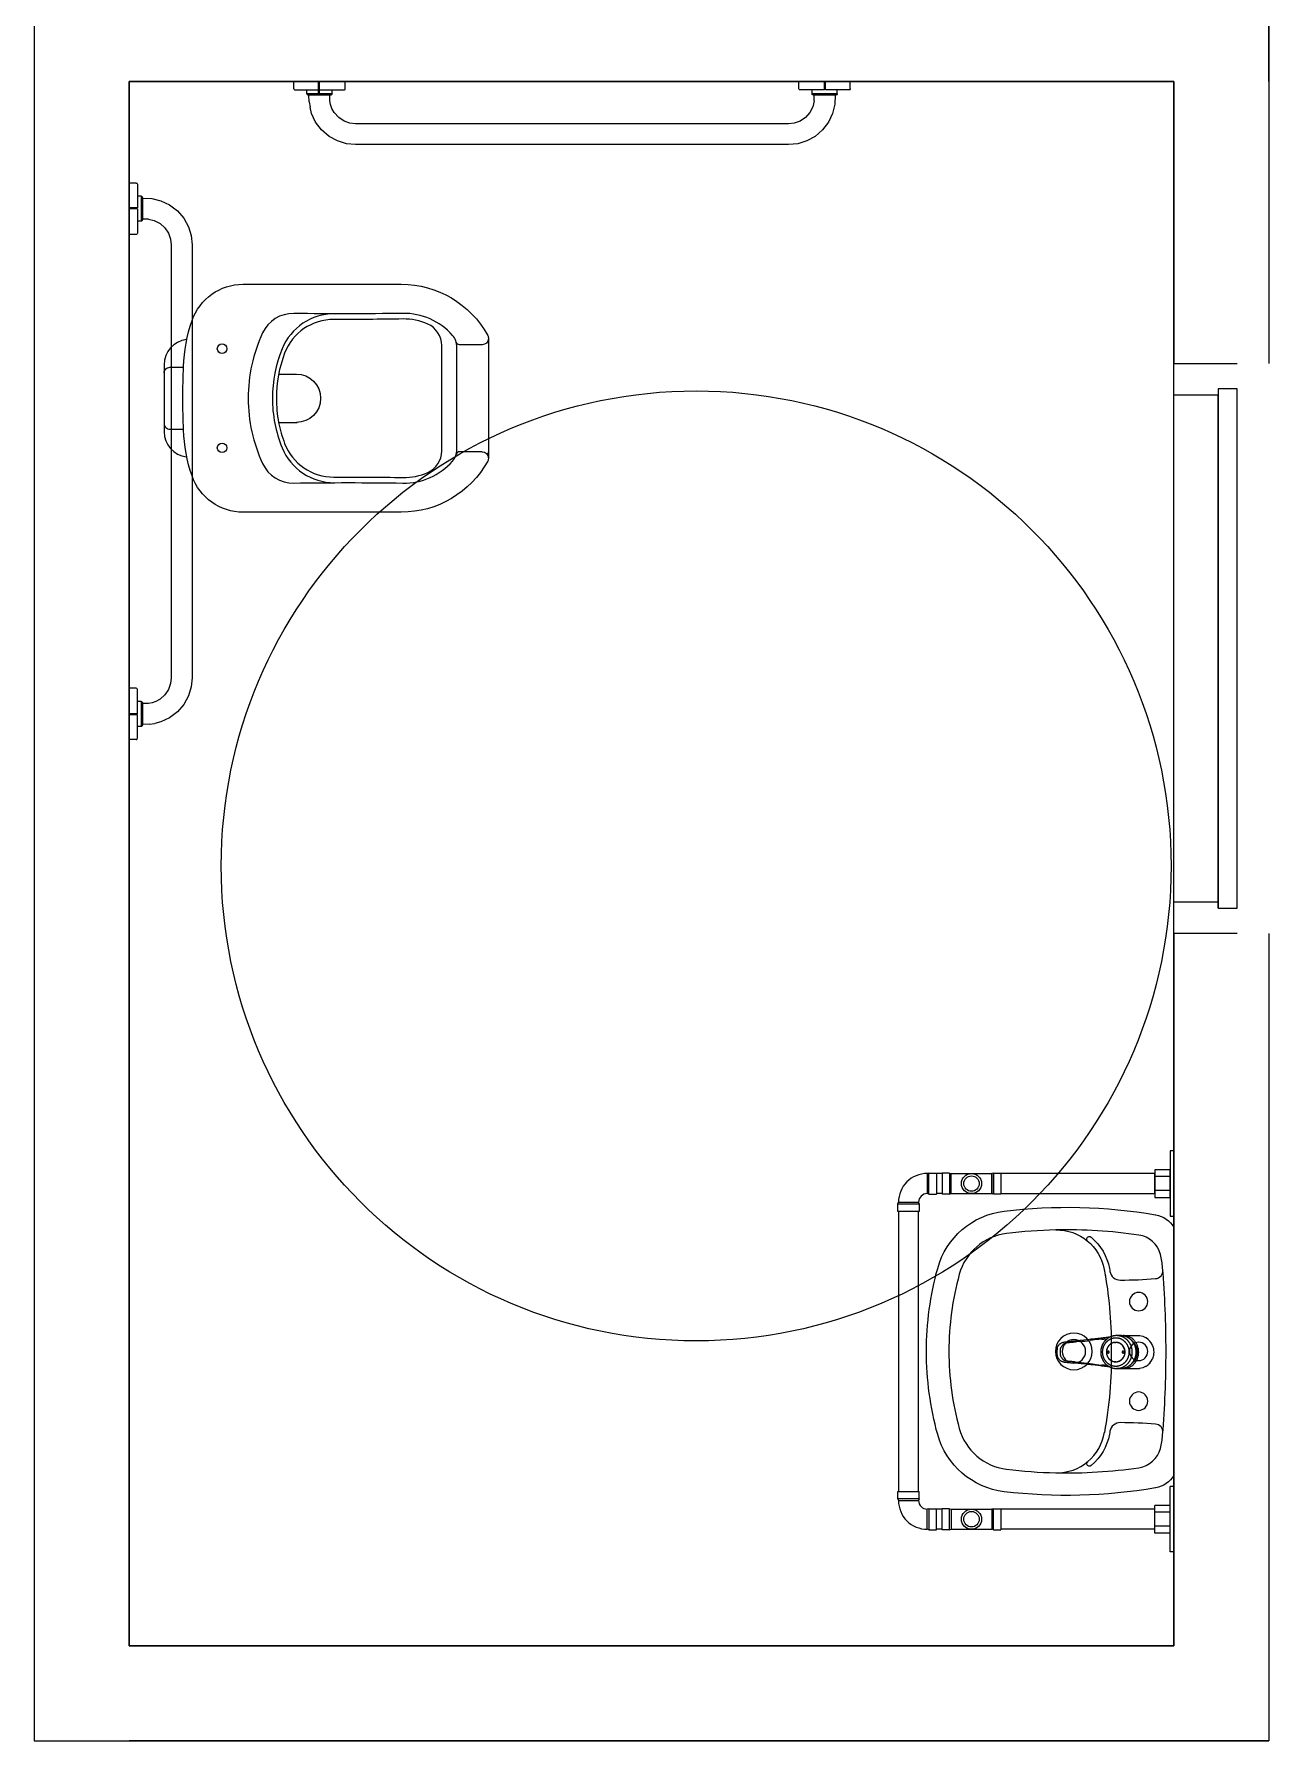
# Model space of a CAD drawing. Header units: inches. Extents: x -55 to 600, y -103 to 167.
# Drawn here: x 403.708 to 405.658, y 57.661 to 60.356 of the extents above; entities that cross this region are included whole.
import ezdxf

# ---------------------------------------------------------------- set-up
doc = ezdxf.new("R2010")
doc.units = ezdxf.units.IN
doc.header["$MEASUREMENT"] = 0
doc.linetypes.add('CONTINU', pattern=[0])
doc.layers.add('01', color=7, linetype='Continuous')

msp = doc.modelspace()

# ---------------------------------------------------------------- linework, layer by layer
for p, q in [((403.7082, 62.9009), (403.7082, 57.6609)), ((403.8582, 60.2809), (403.8582, 57.8109)), ((403.8582, 60.2809), (403.8582, 60.0309)), ((403.7082, 57.6609), (405.6582, 57.6609))]:
    msp.add_line(p, q)
at = {"color": 0}
for p, q in [((405.1211, 58.5575), (405.1186, 58.5568)), ((405.1186, 58.5568), (405.1186, 58.5251)), ((405.1211, 58.5244), (405.1211, 58.5575)), ((405.1211, 58.5575), (405.1331, 58.5575)), ((405.1331, 58.5575), (405.1331, 58.5244)), ((405.1421, 58.5568), (405.1331, 58.5568)), ((405.1421, 58.5575), (405.1421, 58.5244)), ((405.1541, 58.5575), (405.1421, 58.5575)), ((405.1541, 58.5575), (405.1566, 58.5568)), ((405.1541, 58.5575), (405.1541, 58.5244)), ((405.1566, 58.5568), (405.2206, 58.5568)), ((405.1566, 58.525), (405.1566, 58.5568)), ((405.2231, 58.5575), (405.2206, 58.5568)), ((405.2206, 58.525), (405.2206, 58.5568)), ((405.2231, 58.5575), (405.2231, 58.5244)), ((405.5022, 58.5519), (405.4782, 58.5519)), ((405.0725, 58.5089), (405.0732, 58.5115)), ((405.0732, 58.5115), (405.105, 58.5115)), ((405.1057, 58.5089), (405.105, 58.5115)), ((405.1211, 58.5244), (405.1186, 58.5251)), ((405.1211, 58.5244), (405.1331, 58.5244)), ((405.1421, 58.5251), (405.1331, 58.5251)), ((405.1541, 58.5244), (405.1421, 58.5244)), ((405.1541, 58.5244), (405.1566, 58.525)), ((405.1566, 58.525), (405.2206, 58.525)), ((405.223, 58.5244), (405.2206, 58.525)), ((405.5022, 58.53), (405.4782, 58.53)), ((405.0725, 58.0549), (405.1057, 58.0549)), ((405.0725, 58.0429), (405.0725, 58.0549)), ((405.1057, 58.0429), (405.1057, 58.0549)), ((405.5082, 58.0624), (405.5022, 58.0624)), ((405.5022, 57.9594), (405.5022, 58.0624)), ((405.1057, 58.0429), (405.0725, 58.0429)), ((405.0725, 58.0429), (405.0732, 58.0404)), ((405.0732, 58.0404), (405.105, 58.0404)), ((405.1057, 58.0429), (405.105, 58.0404)), ((405.1211, 58.0275), (405.1186, 58.0268)), ((405.1186, 57.995), (405.1186, 58.0268)), ((405.1211, 58.0275), (405.1211, 57.9943)), ((405.1211, 58.0275), (405.1331, 58.0275)), ((405.1331, 57.9943), (405.1331, 58.0275)), ((405.1421, 58.0268), (405.1331, 58.0268)), ((405.1541, 58.0275), (405.1421, 58.0275)), ((405.1421, 57.9944), (405.1421, 58.0275)), ((405.1541, 57.9944), (405.1541, 58.0275)), ((405.1541, 58.0275), (405.1566, 58.0268)), ((405.1566, 58.0268), (405.1566, 57.995)), ((405.1566, 58.0268), (405.2206, 58.0268)), ((405.223, 58.0274), (405.2206, 58.0268)), ((405.2206, 58.0268), (405.2206, 57.995)), ((405.2231, 58.0275), (405.2351, 58.0275)), ((405.2231, 57.9944), (405.2231, 58.0275)), ((405.2351, 58.0275), (405.2351, 57.9944)), ((405.4782, 58.0268), (405.2351, 58.0268)), ((405.5022, 58.0328), (405.4782, 58.0328)), ((405.4782, 57.989), (405.4782, 58.0328)), ((405.5022, 58.0219), (405.4782, 58.0219)), ((405.5022, 58), (405.4782, 58)), ((405.1211, 57.9943), (405.1186, 57.995)), ((405.1211, 57.9943), (405.1331, 57.9943)), ((405.1421, 57.995), (405.1331, 57.995)), ((405.1541, 57.9944), (405.1421, 57.9944)), ((405.1541, 57.9944), (405.1566, 57.995)), ((405.1566, 57.995), (405.2206, 57.995)), ((405.2231, 57.9944), (405.2206, 57.995)), ((405.2231, 57.9944), (405.2351, 57.9944)), ((405.4782, 57.995), (405.2351, 57.995)), ((405.5022, 57.989), (405.4782, 57.989)), ((405.5082, 57.9594), (405.5022, 57.9594))]:
    msp.add_line(p, q, dxfattribs=at)
at = {"ltscale": 3}
msp.add_line((405.5082, 58.0624), (405.5082, 57.9594), dxfattribs=at)
at = {"linetype": 'CONTINU'}
for points in [[(403.8582, 60.2809), (404.916, 60.2809)], [(404.1184, 60.2697), (404.1184, 60.2809)], [(404.1184, 60.2697), (404.1187, 60.2687)], [(404.1187, 60.2687), (404.1194, 60.268)], [(404.1194, 60.268), (404.1204, 60.2677)], [(404.1204, 60.2677), (404.1575, 60.2677)], [(404.139, 60.2618), (404.139, 60.2677)], [(404.1788, 60.2618), (404.139, 60.2618)], [(404.1392, 60.2608), (404.139, 60.2618)], [(404.14, 60.2601), (404.1392, 60.2608)], [(404.1575, 60.2618), (404.1575, 60.2809)], [(404.1575, 60.2779), (404.159, 60.2779)], [(404.159, 60.2618), (404.159, 60.2809)], [(404.159, 60.2677), (404.1976, 60.2677)], [(404.1785, 60.2608), (404.1778, 60.2601)], [(404.1788, 60.2618), (404.1785, 60.2608)], [(404.1788, 60.2618), (404.1788, 60.2677)], [(404.1976, 60.2677), (404.1986, 60.268)], [(404.1986, 60.268), (404.1993, 60.2687)], [(404.1993, 60.2687), (404.1996, 60.2697)], [(404.1996, 60.2697), (404.1996, 60.2809)], [(404.9972, 60.2809), (404.916, 60.2809)], [(404.916, 60.2697), (404.916, 60.2809)], [(404.9163, 60.2687), (404.916, 60.2697)], [(404.917, 60.268), (404.9163, 60.2687)], [(404.918, 60.2677), (404.917, 60.268)], [(404.9566, 60.2677), (404.918, 60.2677)], [(404.9369, 60.2618), (404.9369, 60.2677)], [(404.9767, 60.2618), (404.9369, 60.2618)], [(404.9371, 60.2608), (404.9369, 60.2618)], [(404.9379, 60.2601), (404.9371, 60.2608)], [(404.9566, 60.2677), (404.9566, 60.2809)], [(404.9581, 60.2779), (404.9566, 60.2779)], [(404.9581, 60.2677), (404.9581, 60.2809)], [(404.9952, 60.2677), (404.9581, 60.2677)], [(404.9764, 60.2608), (404.9757, 60.2601)], [(404.9767, 60.2618), (404.9764, 60.2608)], [(404.9767, 60.2618), (404.9767, 60.2677)], [(404.9962, 60.268), (404.9952, 60.2677)], [(404.997, 60.2687), (404.9962, 60.268)], [(404.9972, 60.2697), (404.997, 60.2687)], [(404.9972, 60.2697), (404.9972, 60.2809)], [(404.141, 60.2598), (404.14, 60.2601)], [(404.1767, 60.2598), (404.141, 60.2598)], [(404.1427, 60.249), (404.1423, 60.2598)], [(404.1463, 60.2308), (404.144, 60.2405)], [(404.1753, 60.2506), (404.1753, 60.2598)], [(404.1778, 60.2601), (404.1767, 60.2598)], [(404.9381, 60.2411), (404.9333, 60.2321)], [(404.9389, 60.2598), (404.9379, 60.2601)], [(404.9403, 60.2506), (404.9381, 60.2411)], [(404.9746, 60.2598), (404.9389, 60.2598)], [(404.9403, 60.2506), (404.9403, 60.2598)], [(404.9728, 60.2453), (404.9693, 60.2308)], [(404.9733, 60.2598), (404.9728, 60.2453)], [(404.9757, 60.2601), (404.9746, 60.2598)], [(404.1528, 60.217), (404.1463, 60.2308)], [(404.1622, 60.2046), (404.1528, 60.217)], [(404.1893, 60.2243), (404.1823, 60.2321)], [(404.1977, 60.2187), (404.1893, 60.2243)], [(404.2068, 60.2154), (404.1977, 60.2187)], [(404.216, 60.2144), (404.2068, 60.2154)], [(404.8996, 60.2144), (404.216, 60.2144)], [(404.9088, 60.2154), (404.8996, 60.2144)], [(404.9179, 60.2187), (404.9088, 60.2154)], [(404.9264, 60.2243), (404.9179, 60.2187)], [(404.9333, 60.2321), (404.9264, 60.2243)], [(404.9628, 60.217), (404.9534, 60.2046)], [(404.9693, 60.2308), (404.9628, 60.217)], [(404.174, 60.1945), (404.1622, 60.2046)], [(404.1874, 60.1872), (404.174, 60.1945)], [(404.2015, 60.1828), (404.1874, 60.1872)], [(404.216, 60.1814), (404.2015, 60.1828)], [(404.8996, 60.1814), (404.216, 60.1814)], [(404.9141, 60.1828), (404.8996, 60.1814)], [(404.9283, 60.1872), (404.9141, 60.1828)], [(404.9416, 60.1945), (404.9283, 60.1872)], [(404.9534, 60.2046), (404.9416, 60.1945)], [(403.8582, 60.1208), (403.8582, 60.0396)], [(403.8694, 60.1208), (403.8582, 60.1208)], [(403.8694, 60.1208), (403.8704, 60.1205)], [(403.8704, 60.1205), (403.8712, 60.1198)], [(403.8712, 60.1198), (403.8714, 60.1188)], [(403.8714, 60.1188), (403.8714, 60.0817)], [(403.8773, 60.1002), (403.8714, 60.1002)], [(403.8773, 60.1002), (403.8773, 60.0604)], [(403.8773, 60.1002), (403.8783, 60.1)], [(403.8783, 60.1), (403.8791, 60.0992)], [(403.8791, 60.0992), (403.8793, 60.0982)], [(403.8714, 60.0817), (403.8582, 60.0817)], [(403.8714, 60.0802), (403.8582, 60.0802)], [(403.8613, 60.0817), (403.8613, 60.0802)], [(403.8714, 60.0802), (403.8714, 60.0416)], [(403.8793, 60.0982), (403.8793, 60.0625)], [(403.8793, 60.0969), (403.8939, 60.0964)], [(403.8939, 60.0964), (403.9083, 60.0929)], [(403.9083, 60.0929), (403.9221, 60.0864)], [(403.9221, 60.0864), (403.9345, 60.077)], [(403.9345, 60.077), (403.9447, 60.0652)], [(403.8773, 60.0604), (403.8714, 60.0604)], [(403.8783, 60.0607), (403.8773, 60.0604)], [(403.8791, 60.0614), (403.8783, 60.0607)], [(403.8793, 60.0625), (403.8791, 60.0614)], [(403.8886, 60.0639), (403.8793, 60.0639)], [(403.8886, 60.0639), (403.898, 60.0617)], [(403.898, 60.0617), (403.9071, 60.0569)], [(403.9071, 60.0569), (403.9148, 60.0499)], [(403.9148, 60.0499), (403.9205, 60.0415)], [(403.9447, 60.0652), (403.952, 60.0518)], [(403.952, 60.0518), (403.9563, 60.0377)], [(403.8694, 60.0396), (403.8582, 60.0396)], [(403.8704, 60.0399), (403.8694, 60.0396)], [(403.8712, 60.0406), (403.8704, 60.0399)], [(403.8714, 60.0416), (403.8712, 60.0406)], [(403.9205, 60.0415), (403.9237, 60.0324)], [(403.9237, 60.0324), (403.9248, 60.0232)], [(403.9248, 60.0232), (403.9248, 59.3396)], [(403.9563, 60.0377), (403.9578, 60.0232)], [(403.9578, 60.0232), (403.9578, 59.3396)], [(403.8582, 59.242), (403.8582, 59.3232)], [(403.8694, 59.3232), (403.8582, 59.3232)], [(403.8704, 59.3229), (403.8694, 59.3232)], [(403.8712, 59.3222), (403.8704, 59.3229)], [(403.8714, 59.3212), (403.8712, 59.3222)], [(403.8714, 59.2826), (403.8714, 59.3212)], [(403.9205, 59.3213), (403.9148, 59.3128)], [(403.9237, 59.3304), (403.9205, 59.3213)], [(403.9248, 59.3396), (403.9237, 59.3304)], [(403.9563, 59.3251), (403.952, 59.3109)], [(403.9578, 59.3396), (403.9563, 59.3251)], [(403.8773, 59.3023), (403.8714, 59.3023)], [(403.8773, 59.3023), (403.8773, 59.2625)], [(403.8773, 59.3023), (403.8783, 59.3021)], [(403.8783, 59.3021), (403.8791, 59.3013)], [(403.8791, 59.3013), (403.8793, 59.3003)], [(403.8793, 59.3003), (403.8793, 59.2646)], [(403.8886, 59.2989), (403.8793, 59.2989)], [(403.9148, 59.3128), (403.9071, 59.3059)], [(403.9447, 59.2976), (403.9345, 59.2858)], [(403.952, 59.3109), (403.9447, 59.2976)], [(403.8714, 59.2826), (403.8582, 59.2826)], [(403.8714, 59.2811), (403.8582, 59.2811)], [(403.8613, 59.2811), (403.8613, 59.2826)], [(403.8714, 59.244), (403.8714, 59.2811)], [(403.8791, 59.2635), (403.8783, 59.2628)], [(403.8793, 59.2646), (403.8791, 59.2635)], [(403.8901, 59.2663), (403.8793, 59.2659)], [(403.9083, 59.2699), (403.8987, 59.2676)], [(403.9221, 59.2764), (403.9083, 59.2699)], [(403.9345, 59.2858), (403.9221, 59.2764)], [(403.8694, 59.242), (403.8582, 59.242)], [(403.8694, 59.242), (403.8704, 59.2422)], [(403.8704, 59.2422), (403.8712, 59.243)], [(403.8712, 59.243), (403.8714, 59.244)], [(403.8773, 59.2625), (403.8714, 59.2625)], [(403.8783, 59.2628), (403.8773, 59.2625)], [(405.399, 58.2975), (405.3977, 58.2973), (405.3963, 58.2971), (405.3956, 58.297), (405.3942, 58.2969), (405.3927, 58.2967), (405.3882, 58.2962), (405.3838, 58.2957), (405.3793, 58.2952), (405.377, 58.295), (405.3748, 58.2947), (405.3725, 58.2944), (405.3703, 58.2942), (405.3659, 58.2937), (405.362, 58.2932), (405.3597, 58.293), (405.3573, 58.2928), (405.355, 58.2926), (405.3526, 58.2923)], [(405.3946, 58.2953), (405.394, 58.2953), (405.3933, 58.2953), (405.3898, 58.2949), (405.3864, 58.2945), (405.3799, 58.2938), (405.3761, 58.2933)], [(405.3953, 58.2954), (405.3962, 58.2954), (405.3969, 58.2954), (405.3971, 58.2954), (405.3977, 58.2954), (405.3982, 58.2955), (405.3987, 58.2955), (405.4032, 58.296)], [(405.3998, 58.2931), (405.3998, 58.2932)], [(405.4238, 58.3008), (405.4176, 58.3008)], [(405.4198, 58.249), (405.4486, 58.249), (405.4541, 58.2491), (405.4546, 58.2492), (405.4593, 58.2503), (405.4597, 58.2505), (405.464, 58.2525), (405.4642, 58.2526), (405.4675, 58.2549), (405.4684, 58.2557), (405.4702, 58.2575), (405.472, 58.2597), (405.4724, 58.2603), (405.4741, 58.2631), (405.4746, 58.2643), (405.4753, 58.266), (405.4762, 58.2689), (405.4763, 58.2694), (405.4767, 58.2719), (405.4769, 58.2749), (405.4767, 58.2778), (405.4763, 58.2803), (405.4762, 58.2808), (405.4753, 58.2837), (405.4746, 58.2854), (405.4741, 58.2866), (405.4724, 58.2894), (405.472, 58.29), (405.4702, 58.2922), (405.4684, 58.294), (405.4675, 58.2948), (405.4642, 58.2971), (405.464, 58.2973), (405.4597, 58.2993), (405.4593, 58.2994), (405.4546, 58.3005), (405.4541, 58.3006), (405.4486, 58.3007), (405.4198, 58.3007)], [(405.4263, 58.2491), (405.4261, 58.2491), (405.4266, 58.249), (405.4281, 58.2489), (405.4297, 58.2489), (405.4311, 58.2491), (405.4316, 58.2491), (405.4328, 58.2493), (405.4343, 58.2496), (405.4354, 58.25), (405.4357, 58.2501), (405.4365, 58.2503), (405.4371, 58.2506), (405.4384, 58.2512), (405.4395, 58.2517), (405.4396, 58.2518), (405.4408, 58.2525), (405.4409, 58.2526), (405.4418, 58.2531), (405.4432, 58.2542), (405.4439, 58.2548), (405.4449, 58.2557), (405.4457, 58.2566), (405.4464, 58.2574), (405.4473, 58.2585), (405.4481, 58.2597), (405.4486, 58.2604), (405.449, 58.2611), (405.4497, 58.2624), (405.4506, 58.2643), (405.4506, 58.2644), (405.451, 58.2654), (405.4514, 58.2665), (405.4519, 58.2686), (405.4521, 58.2694), (405.4522, 58.27), (405.4523, 58.2706), (405.4526, 58.2727), (405.4527, 58.2749), (405.4526, 58.277), (405.4523, 58.2791), (405.4522, 58.2797), (405.4521, 58.2803), (405.4519, 58.2811), (405.4514, 58.2832), (405.451, 58.2843), (405.4506, 58.2853), (405.4506, 58.2854), (405.4497, 58.2873), (405.449, 58.2886), (405.4486, 58.2893), (405.4481, 58.29), (405.4473, 58.2912), (405.4464, 58.2923), (405.4457, 58.2931), (405.4449, 58.294), (405.4439, 58.2949), (405.4432, 58.2955), (405.4418, 58.2966), (405.4409, 58.2971), (405.4408, 58.2973), (405.4396, 58.2979), (405.4395, 58.298), (405.4384, 58.2986), (405.4371, 58.2991), (405.4365, 58.2994), (405.4357, 58.2997), (405.4354, 58.2997), (405.4343, 58.3001), (405.4328, 58.3004), (405.4316, 58.3006), (405.4311, 58.3007), (405.4297, 58.3008), (405.4281, 58.3008), (405.4266, 58.3007), (405.4262, 58.3007), (405.4263, 58.3007)], [(405.4408, 58.2938), (405.4409, 58.2937), (405.4412, 58.2935), (405.4435, 58.2914), (405.4436, 58.2914), (405.4454, 58.2892), (405.4459, 58.2886), (405.4464, 58.2878), (405.4469, 58.2869), (405.4477, 58.2855), (405.4481, 58.2846), (405.4485, 58.2838), (405.449, 58.2822), (405.4491, 58.2821), (405.4497, 58.2798), (405.4497, 58.2794), (405.4499, 58.2785), (405.45, 58.2774), (405.4502, 58.2749), (405.45, 58.2723), (405.4499, 58.2712), (405.4497, 58.2703), (405.4497, 58.2699), (405.4491, 58.2676), (405.449, 58.2675), (405.4485, 58.2659), (405.4481, 58.2651), (405.4477, 58.2643), (405.4469, 58.2628), (405.4464, 58.2619), (405.4459, 58.2611), (405.4454, 58.2605), (405.4436, 58.2584), (405.4435, 58.2583), (405.4412, 58.2562), (405.4409, 58.256), (405.4408, 58.2559)], [(405.324, 58.2811), (405.3238, 58.2802), (405.3237, 58.2794), (405.3236, 58.2785), (405.3236, 58.2777), (405.3236, 58.2767), (405.3236, 58.2758), (405.3236, 58.2749), (405.3236, 58.2739), (405.3236, 58.273), (405.3236, 58.272), (405.3236, 58.2712), (405.3237, 58.2703), (405.3238, 58.2695), (405.324, 58.2686), (405.3243, 58.2677), (405.3245, 58.2671), (405.3246, 58.2668), (405.3249, 58.2662), (405.325, 58.266), (405.3254, 58.2653), (405.3259, 58.2645), (405.3262, 58.2641), (405.3264, 58.2639), (405.3267, 58.2635), (405.327, 58.2632), (405.3276, 58.2626), (405.3283, 58.262), (405.3287, 58.2617), (405.3289, 58.2616), (405.3291, 58.2614), (405.3296, 58.2611), (405.3302, 58.2607), (405.331, 58.2603), (405.3317, 58.26)], [(405.3237, 58.2786), (405.3236, 58.2783), (405.3236, 58.2777), (405.3236, 58.2771), (405.3236, 58.2764), (405.3236, 58.2757), (405.3236, 58.2749), (405.3236, 58.2734), (405.3236, 58.2726), (405.3236, 58.272), (405.3236, 58.2715), (405.3237, 58.2711)], [(405.3237, 58.2794), (405.3238, 58.2797), (405.3238, 58.28), (405.3239, 58.2802), (405.324, 58.2811), (405.3243, 58.282), (405.3245, 58.2826), (405.3246, 58.2829), (405.3249, 58.2835), (405.325, 58.2837), (405.3254, 58.2844), (405.3259, 58.2852), (405.3262, 58.2856), (405.3264, 58.2859), (405.3267, 58.2862), (405.327, 58.2865), (405.3276, 58.2871), (405.3283, 58.2877), (405.3287, 58.288), (405.3289, 58.2882), (405.3291, 58.2883), (405.3296, 58.2886), (405.3302, 58.289), (405.331, 58.2894), (405.3317, 58.2897)], [(405.3237, 58.2703), (405.3238, 58.27), (405.3238, 58.2698), (405.3239, 58.2695), (405.324, 58.2686)], [(405.3297, 58.2685), (405.3295, 58.269), (405.3294, 58.2693), (405.3294, 58.2695), (405.3293, 58.2701), (405.3292, 58.2706), (405.3291, 58.2711), (405.3291, 58.2714), (405.3291, 58.2718), (405.3291, 58.2723), (405.3291, 58.2726), (405.3291, 58.273), (405.3291, 58.2741), (405.3291, 58.2749), (405.3291, 58.2752), (405.3291, 58.2762), (405.3291, 58.2767), (405.3291, 58.2771), (405.3291, 58.2774), (405.3291, 58.2779), (405.3291, 58.2783), (405.3291, 58.2786), (405.3292, 58.2791), (405.3293, 58.2797), (405.3294, 58.2802), (405.3294, 58.2804), (405.3295, 58.2807), (405.3297, 58.2812)], [(405.3362, 58.2884), (405.3358, 58.2882), (405.3354, 58.288), (405.335, 58.2878), (405.3346, 58.2876), (405.3345, 58.2875), (405.3341, 58.2872), (405.3336, 58.2869), (405.3331, 58.2865), (405.3327, 58.2861), (405.3324, 58.2858), (405.3323, 58.2857), (405.332, 58.2853), (405.3318, 58.2852), (405.3316, 58.2849), (405.3313, 58.2845), (405.3311, 58.2841), (405.3308, 58.2837), (405.3305, 58.2832), (405.3303, 58.2827)], [(405.3303, 58.267), (405.3305, 58.2665), (405.3308, 58.266), (405.3311, 58.2656), (405.3313, 58.2652), (405.3316, 58.2648), (405.3318, 58.2645), (405.332, 58.2644), (405.3323, 58.264), (405.3324, 58.2639), (405.3327, 58.2636), (405.3331, 58.2632), (405.3336, 58.2629), (405.3341, 58.2625), (405.3345, 58.2622), (405.3346, 58.2621), (405.335, 58.2619), (405.3354, 58.2617), (405.3358, 58.2615), (405.3362, 58.2613)], [(405.3326, 58.2901), (405.3334, 58.2903), (405.3342, 58.2905), (405.3351, 58.2907), (405.3358, 58.2908), (405.3377, 58.2909), (405.3395, 58.2911), (405.3413, 58.2913), (405.3431, 58.2914), (405.3455, 58.2916)], [(405.359, 58.2913), (405.3551, 58.2908), (405.353, 58.2906), (405.3512, 58.2904), (405.3493, 58.2902), (405.3473, 58.29), (405.3454, 58.2898), (405.3434, 58.2896), (405.3415, 58.2894), (405.3395, 58.2892), (405.3389, 58.2891), (405.3383, 58.289), (405.3378, 58.2889), (405.3372, 58.2887)], [(405.3973, 58.2899), (405.3973, 58.2899)], [(405.4172, 58.2902), (405.4172, 58.2901), (405.4163, 58.2901), (405.4143, 58.29), (405.4135, 58.2898), (405.4123, 58.2895), (405.4107, 58.289), (405.4104, 58.2888), (405.4087, 58.2879), (405.4082, 58.2875), (405.4071, 58.2867), (405.406, 58.2856), (405.4057, 58.2854), (405.4045, 58.2838), (405.4041, 58.2833), (405.4035, 58.2822), (405.4028, 58.2807), (405.4027, 58.2804), (405.4021, 58.2786), (405.4019, 58.2778), (405.4018, 58.2767), (405.4017, 58.2749), (405.4018, 58.2727), (405.4019, 58.2719), (405.4022, 58.2707), (405.4028, 58.269), (405.4029, 58.2687), (405.4038, 58.2669), (405.4041, 58.2664), (405.4049, 58.2653), (405.406, 58.2641), (405.4062, 58.2638), (405.4077, 58.2625), (405.4082, 58.2622), (405.4093, 58.2615), (405.4107, 58.2608), (405.411, 58.2607), (405.4127, 58.2601), (405.4135, 58.2599), (405.4145, 58.2597), (405.4163, 58.2596)], [(405.4046, 58.2733), (405.4049, 58.2733), (405.4051, 58.2733), (405.4052, 58.2734), (405.4053, 58.2734), (405.4055, 58.2736), (405.4057, 58.2737), (405.4059, 58.2739), (405.406, 58.2741), (405.406, 58.2742), (405.4061, 58.2744), (405.4061, 58.2746), (405.4062, 58.2749), (405.4061, 58.2751), (405.4061, 58.2754), (405.406, 58.2755), (405.406, 58.2756), (405.4059, 58.2758), (405.4057, 58.276), (405.4055, 58.2761), (405.4053, 58.2763), (405.4052, 58.2763), (405.4051, 58.2764), (405.4049, 58.2764), (405.4046, 58.2765), (405.4044, 58.2764), (405.4041, 58.2764), (405.404, 58.2763), (405.4039, 58.2763), (405.4037, 58.2761), (405.4035, 58.276), (405.4034, 58.2758), (405.4033, 58.2756), (405.4032, 58.2755), (405.4032, 58.2754), (405.4031, 58.2751), (405.4031, 58.2749), (405.4031, 58.2746), (405.4032, 58.2744), (405.4032, 58.2742), (405.4033, 58.2741), (405.4034, 58.2739), (405.4035, 58.2737), (405.4037, 58.2736), (405.4039, 58.2734)], [(405.404, 58.2734), (405.4041, 58.2733), (405.4044, 58.2733)], [(405.4163, 58.2596), (405.4184, 58.2597), (405.4192, 58.2599), (405.4204, 58.2602), (405.4219, 58.2608), (405.4222, 58.2609), (405.424, 58.2618), (405.4245, 58.2622), (405.4256, 58.263), (405.4267, 58.2641), (405.427, 58.2644), (405.4282, 58.2659), (405.4285, 58.2664), (405.4292, 58.2675), (405.4299, 58.269), (405.43, 58.2693), (405.4305, 58.2711), (405.4307, 58.2719), (405.4309, 58.273), (405.431, 58.2749), (405.4309, 58.277), (405.4307, 58.2778), (405.4304, 58.2791), (405.4299, 58.2807), (405.4298, 58.281), (405.4288, 58.2828), (405.4285, 58.2833), (405.4277, 58.2845), (405.4267, 58.2856), (405.4264, 58.2859), (405.425, 58.2872), (405.4245, 58.2875), (405.4234, 58.2882), (405.4219, 58.289), (405.4217, 58.2891), (405.4199, 58.2896), (405.4192, 58.2898), (405.4181, 58.29), (405.4163, 58.2901)], [(405.4266, 58.2742), (405.4267, 58.2741), (405.4268, 58.2739), (405.4269, 58.2737), (405.4271, 58.2736), (405.4273, 58.2734), (405.4274, 58.2734), (405.4275, 58.2733), (405.4278, 58.2733), (405.428, 58.2733), (405.4283, 58.2733), (405.4285, 58.2733), (405.4286, 58.2734), (405.4287, 58.2734), (405.4289, 58.2736), (405.4291, 58.2737), (405.4293, 58.2739), (405.4294, 58.2741), (405.4294, 58.2742), (405.4295, 58.2744), (405.4295, 58.2746), (405.4296, 58.2749), (405.4295, 58.2751), (405.4295, 58.2754), (405.4294, 58.2755), (405.4294, 58.2756), (405.4293, 58.2758), (405.4291, 58.276), (405.4289, 58.2761), (405.4287, 58.2763), (405.4286, 58.2763), (405.4285, 58.2764), (405.4283, 58.2764), (405.428, 58.2765), (405.4278, 58.2764), (405.4275, 58.2764), (405.4274, 58.2763), (405.4273, 58.2763), (405.4271, 58.2761), (405.4269, 58.276), (405.4268, 58.2758), (405.4267, 58.2756), (405.4266, 58.2755), (405.4266, 58.2754), (405.4265, 58.2751), (405.4265, 58.2749), (405.4265, 58.2746), (405.4266, 58.2744)], [(405.3326, 58.2597), (405.3334, 58.2594), (405.3342, 58.2592), (405.3351, 58.259), (405.3358, 58.2589), (405.3377, 58.2588), (405.3395, 58.2586), (405.3413, 58.2585), (405.3431, 58.2583), (405.3455, 58.2581), (405.3479, 58.2578)], [(405.3571, 58.2586), (405.353, 58.2591), (405.3512, 58.2593), (405.3493, 58.2595), (405.3473, 58.2598), (405.3454, 58.26), (405.3434, 58.2602), (405.3415, 58.2604), (405.3395, 58.2605), (405.3389, 58.2606), (405.3383, 58.2607), (405.3378, 58.2608), (405.3372, 58.261)], [(405.399, 58.2523), (405.3977, 58.2524), (405.3963, 58.2526), (405.3956, 58.2527), (405.3942, 58.2528), (405.3927, 58.253), (405.3882, 58.2535), (405.3838, 58.254), (405.3793, 58.2545), (405.377, 58.2548), (405.3748, 58.255), (405.3725, 58.2553), (405.3703, 58.2555), (405.3659, 58.256), (405.362, 58.2565), (405.3597, 58.2567), (405.3573, 58.2569), (405.355, 58.2572), (405.3526, 58.2574)], [(405.3761, 58.2564), (405.3799, 58.256), (405.383, 58.2556), (405.3898, 58.2548), (405.3933, 58.2544), (405.394, 58.2544), (405.3946, 58.2544)], [(405.4032, 58.2537), (405.3987, 58.2542), (405.3982, 58.2543), (405.3977, 58.2543), (405.3971, 58.2543), (405.3965, 58.2543), (405.3959, 58.2543), (405.3953, 58.2544)], [(405.4163, 58.2596), (405.4172, 58.2596), (405.4172, 58.2595)], [(405.4238, 58.2489), (405.4176, 58.2489)]]:
    msp.add_lwpolyline(points, dxfattribs=at)
at = {"linetype": 'Continuous'}
for points in [[(404.1427, 60.249), (404.144, 60.2405)], [(404.1762, 60.2448), (404.1753, 60.2506)], [(404.1786, 60.2386), (404.1762, 60.2448)], [(404.1823, 60.2321), (404.1786, 60.2386)], [(403.8944, 59.2998), (403.8886, 59.2989)], [(403.9006, 59.3021), (403.8944, 59.2998)], [(403.9071, 59.3059), (403.9006, 59.3021)], [(403.8901, 59.2663), (403.8987, 59.2676)]]:
    msp.add_lwpolyline(points, dxfattribs=at)
at = {"color": 0}
for points in [[(405.5082, 58.5924), (405.5022, 58.5924), (405.5022, 58.4894), (405.5082, 58.4894)], [(405.4782, 58.519), (405.5022, 58.519), (405.5022, 58.5628), (405.4782, 58.5628)]]:
    msp.add_lwpolyline(points, close=True, dxfattribs=at)
at = {"ltscale": 3}
for points in [[(405.2231, 58.5575), (405.2351, 58.5575), (405.2351, 58.5244), (405.2231, 58.5244)], [(405.2351, 58.525), (405.4782, 58.525), (405.4782, 58.5568), (405.2351, 58.5568)], [(405.0732, 58.0549), (405.105, 58.0549), (405.105, 58.4969), (405.0732, 58.4969)]]:
    msp.add_lwpolyline(points, close=True, dxfattribs=at)
at = {"color": 0}
msp.add_lwpolyline([(405.1057, 58.5089), (405.1057, 58.4969), (405.0725, 58.4969), (405.0725, 58.5089), (405.1057, 58.5089)], dxfattribs=at)
for points in [[(405.4793, 58.0604, -0.072907), (405.24, 58.0544, -0.3044), (405.1352, 58.1448, -0.067106), (405.1175, 58.2759, -0.067106), (405.1352, 58.407, -0.3044), (405.24, 58.4974, -0.072907), (405.4793, 58.4915)], [(405.4797, 58.4914, -0.219089), (405.5082, 58.4719), (405.5082, 58.2759), (405.5082, 58.08, -0.219089), (405.4797, 58.0604)], [(405.3217, 58.4676, -0.368026), (405.3983, 58.4053, -0.004431), (405.4003, 58.3936)], [(405.3719, 58.4502, -1.00211), (405.3777, 58.4561, -0.174065), (405.4064, 58.4068, -0.001782), (405.4073, 58.4021, 0.366077), (405.4237, 58.3884, 0.016844), (405.4794, 58.3908, 0.414698), (405.4909, 58.4041)], [(405.3996, 58.3976, -0.045632), (405.4094, 58.2759, -0.048033), (405.3985, 58.1479)], [(405.4909, 58.1477, 0.414698), (405.4794, 58.1611, 0.016843), (405.4237, 58.1634, 0.366077), (405.4073, 58.1498, -0.001782), (405.4064, 58.145, -0.174065), (405.3777, 58.0957, -1.00211), (405.3719, 58.1016)], [(405.3217, 58.0842, 0.375471), (405.3986, 58.1485)]]:
    msp.add_lwpolyline(points, format="xyb")
for points in [[(405.4958, 58.2759, 0.019965), (405.4905, 58.408, 0.043001), (405.487, 58.429, 0.302465), (405.4529, 58.4596, 0.041693), (405.3217, 58.4676, 0.024671), (405.244, 58.462, 0.304374), (405.1693, 58.3976, 0.067046), (405.1529, 58.2759, 0.067046), (405.1693, 58.1543, 0.304374), (405.244, 58.0898, 0.02467), (405.3217, 58.0842, 0.041693), (405.4529, 58.0922, 0.302465), (405.487, 58.1228, 0.043001), (405.4905, 58.1439, 0.019965)], [(405.4671, 58.3545, 1), (405.4381, 58.3545, 1)], [(405.3793, 58.2759, 1), (405.3213, 58.2759, 1)], [(405.3689, 58.2759, 1), (405.3317, 58.2759, 1)], [(405.4671, 58.2759, 1), (405.4381, 58.2759, 1)], [(405.4671, 58.1973, 1), (405.4381, 58.1973, 1)]]:
    msp.add_lwpolyline(points, format="xyb", close=True)
for centre, radius in [((405.1886, 58.5409), 0.0159), ((405.1886, 58.5409), 0.0122), ((405.1886, 58.0109), 0.0159), ((405.1886, 58.0109), 0.0122)]:
    msp.add_circle(centre, radius, dxfattribs=at)
for centre, radius, start, end in [((405.1186, 58.5115), 0.0453, 89.998, 180.002), ((405.1186, 58.5115), 0.0136, 89.5263, 180), ((405.1186, 58.0404), 0.0453, 179.998, 270.002), ((405.1186, 58.0404), 0.0136, 180, 270.4737)]:
    msp.add_arc(centre, radius, start, end, dxfattribs=at)
at = {"linetype": 'CONTINU'}
for points, degree in [([(405.359, 58.2913), (405.3647, 58.292), (405.3704, 58.2926), (405.3761, 58.2933)], 3), ([(405.3946, 58.2953), (405.3948, 58.2953), (405.395, 58.2954), (405.3953, 58.2954)], 3), ([(405.4165, 58.297), (405.4095, 58.297), (405.403, 58.294), (405.3981, 58.2889), (405.3952, 58.2821), (405.3952, 58.2749)], 5), ([(405.4176, 58.3008), (405.4118, 58.3008), (405.4064, 58.2991), (405.4016, 58.2959), (405.3979, 58.2917), (405.3954, 58.2866)], 5), ([(405.4073, 58.2985), (405.4045, 58.2981), (405.4018, 58.2978), (405.399, 58.2975)], 3), ([(405.4378, 58.2749), (405.4378, 58.2821), (405.4349, 58.2889), (405.43, 58.294), (405.4235, 58.297), (405.4165, 58.297)], 5), ([(405.4425, 58.2749), (405.4425, 58.2834), (405.4392, 58.2913), (405.4334, 58.2973), (405.4258, 58.3008), (405.4176, 58.3008)], 5), ([(405.4487, 58.2749), (405.4487, 58.2834), (405.4454, 58.2913), (405.4396, 58.2973), (405.432, 58.3008), (405.4238, 58.3008)], 5), ([(405.3237, 58.2794), (405.3237, 58.2791), (405.3237, 58.2789), (405.3237, 58.2786)], 3), ([(405.3237, 58.2703), (405.3237, 58.2706), (405.3237, 58.2709), (405.3237, 58.2711)], 3), ([(405.3238, 58.2802), (405.3238, 58.2802), (405.3238, 58.2802), (405.3239, 58.2802)], 3), ([(405.3239, 58.2695), (405.3238, 58.2695), (405.3238, 58.2695), (405.3238, 58.2695)], 3), ([(405.3297, 58.2812), (405.3298, 58.2817), (405.33, 58.2822), (405.3303, 58.2827)], 3), ([(405.3303, 58.267), (405.33, 58.2675), (405.3298, 58.268), (405.3297, 58.2685)], 3), ([(405.3317, 58.2897), (405.332, 58.2899), (405.3323, 58.29), (405.3326, 58.2901)], 3), ([(405.3362, 58.2884), (405.3366, 58.2885), (405.3369, 58.2886), (405.3372, 58.2887)], 3), ([(405.3526, 58.2923), (405.3503, 58.2921), (405.3479, 58.2919), (405.3455, 58.2916)], 3), ([(405.3953, 58.2864), (405.3942, 58.2842), (405.3934, 58.2819), (405.3929, 58.2796), (405.3926, 58.2772), (405.3926, 58.2749)], 5), ([(405.3926, 58.2749), (405.3926, 58.2724), (405.3929, 58.27), (405.3935, 58.2676), (405.3943, 58.2654), (405.3953, 58.2633)], 5), ([(405.3954, 58.2866), (405.3953, 58.2866), (405.3952, 58.2866), (405.3952, 58.2866), (405.3952, 58.2865), (405.3953, 58.2864)], 5), ([(405.3952, 58.2749), (405.3952, 58.2676), (405.3981, 58.2608), (405.403, 58.2557), (405.4095, 58.2527), (405.4165, 58.2527)], 5), ([(405.4016, 58.2747), (405.4016, 58.2747), (405.4016, 58.2747), (405.4016, 58.2748), (405.4016, 58.2748), (405.4016, 58.2749)], 5), ([(405.4016, 58.2749), (405.4016, 58.2744), (405.4017, 58.2739), (405.4017, 58.2734), (405.4017, 58.273), (405.4018, 58.2725)], 5), ([(405.4022, 58.2791), (405.4021, 58.2785), (405.4019, 58.278), (405.4018, 58.2775), (405.4018, 58.2769), (405.4017, 58.2764)], 5), ([(405.4017, 58.2731), (405.4018, 58.2725), (405.4019, 58.272), (405.402, 58.2714), (405.4021, 58.2708), (405.4023, 58.2703)], 5), ([(405.4164, 58.2902), (405.4123, 58.2902), (405.4084, 58.2887), (405.4052, 58.286), (405.403, 58.2824), (405.402, 58.2784)], 5), ([(405.4021, 58.2709), (405.4025, 58.2695), (405.403, 58.2682), (405.4036, 58.267), (405.4044, 58.2658), (405.4052, 58.2648)], 5), ([(405.4146, 58.29), (405.4151, 58.2901), (405.4155, 58.2901), (405.4159, 58.2902), (405.4164, 58.2902), (405.4168, 58.2902)], 5), ([(405.4312, 58.2749), (405.4312, 58.2799), (405.4292, 58.2846), (405.4258, 58.2882), (405.4213, 58.2902), (405.4164, 58.2902)], 5), ([(405.4164, 58.2595), (405.4213, 58.2595), (405.4258, 58.2616), (405.4292, 58.2651), (405.4312, 58.2698), (405.4312, 58.2749)], 5), ([(405.4165, 58.2527), (405.4235, 58.2527), (405.43, 58.2557), (405.4349, 58.2608), (405.4378, 58.2676), (405.4378, 58.2749)], 5), ([(405.4176, 58.2489), (405.4258, 58.2489), (405.4334, 58.2524), (405.4392, 58.2584), (405.4425, 58.2664), (405.4425, 58.2749)], 5), ([(405.4238, 58.2489), (405.432, 58.2489), (405.4396, 58.2524), (405.4454, 58.2584), (405.4487, 58.2664), (405.4487, 58.2749)], 5), ([(405.4499, 58.2749), (405.4499, 58.2788), (405.4491, 58.2826), (405.4476, 58.2861), (405.4454, 58.2891), (405.4428, 58.2916)], 5), ([(405.4499, 58.2749), (405.4499, 58.2709), (405.4491, 58.2671), (405.4476, 58.2636), (405.4454, 58.2606), (405.4428, 58.2581)], 5), ([(405.4433, 58.2587), (405.4485, 58.2641), (405.4513, 58.2715), (405.451, 58.2793), (405.4481, 58.2861), (405.4433, 58.291)], 5), ([(405.4441, 58.2598), (405.4485, 58.2649), (405.4507, 58.2715), (405.4507, 58.2784), (405.4484, 58.2849), (405.4441, 58.2899)], 5), ([(405.4486, 58.2826), (405.4483, 58.2833), (405.448, 58.284), (405.4477, 58.2847), (405.4474, 58.2853), (405.447, 58.286)], 5), ([(405.4486, 58.2671), (405.4483, 58.2664), (405.448, 58.2657), (405.4477, 58.2651), (405.4474, 58.2644), (405.447, 58.2638)], 5), ([(405.3317, 58.26), (405.332, 58.2599), (405.3323, 58.2598), (405.3326, 58.2597)], 3), ([(405.3372, 58.261), (405.3369, 58.2611), (405.3366, 58.2612), (405.3362, 58.2613)], 3), ([(405.3526, 58.2574), (405.3511, 58.2575), (405.3495, 58.2577), (405.3479, 58.2578)], 3), ([(405.3761, 58.2564), (405.3698, 58.2571), (405.3634, 58.2579), (405.3571, 58.2586)], 3), ([(405.3953, 58.2544), (405.395, 58.2544), (405.3948, 58.2544), (405.3946, 58.2544)], 3), ([(405.3954, 58.2631), (405.3953, 58.2631), (405.3952, 58.2631), (405.3952, 58.2632), (405.3952, 58.2632), (405.3953, 58.2633)], 5), ([(405.3954, 58.2631), (405.398, 58.2578), (405.402, 58.2535), (405.4068, 58.2505), (405.4121, 58.2489), (405.4176, 58.2489)], 5), ([(405.3973, 58.2598), (405.3973, 58.2598), (405.3973, 58.2598), (405.3973, 58.2598)], 3), ([(405.4073, 58.2513), (405.4045, 58.2516), (405.4018, 58.2519), (405.399, 58.2523)], 3), ([(405.4046, 58.2656), (405.4063, 58.2632), (405.4085, 58.2614), (405.4111, 58.2601), (405.4137, 58.2595), (405.4164, 58.2595)], 5), ([(405.4168, 58.2595), (405.4164, 58.2595), (405.416, 58.2595), (405.4156, 58.2596), (405.4152, 58.2596), (405.4148, 58.2597)], 5)]:
    msp.add_open_spline(points, degree=degree, dxfattribs=at)
at = {"layer": '01', "lineweight": 0}
for p, q in [((405.6582, 60.2809), (405.6582, 60.8759)), ((405.6582, 60.4309), (405.6582, 59.8359)), ((403.8582, 57.8109), (403.8582, 60.2809)), ((403.8582, 60.2809), (405.5082, 60.2809)), ((403.8582, 60.2809), (405.5082, 60.2809)), ((405.5082, 60.2809), (405.5082, 59.8359)), ((405.5082, 59.8359), (405.6082, 59.8359)), ((405.6082, 58.9359), (405.5082, 58.9359)), ((405.5082, 58.9359), (405.5082, 57.8109)), ((405.6582, 58.9359), (405.6582, 57.6609)), ((405.5082, 57.8109), (403.8582, 57.8109)), ((405.6582, 57.6609), (403.8582, 57.6609))]:
    msp.add_line(p, q, dxfattribs=at)
at = {"layer": '01'}
for p, q in [((404.4257, 59.875), (404.4257, 59.6867)), ((404.4157, 59.6965), (404.3801, 59.6965)), ((404.4257, 59.6867), (404.4257, 59.6965))]:
    msp.add_line(p, q, dxfattribs=at)
for points in [[(405.5082, 57.8109), (405.5082, 60.2809), (403.8582, 60.2809), (403.8582, 57.8109)], [(405.6082, 58.9759), (405.6082, 59.7959), (405.5782, 59.7959), (405.5782, 58.9759)]]:
    msp.add_lwpolyline(points, close=True, dxfattribs=at)
msp.add_lwpolyline([(405.5782, 58.9759), (405.5782, 59.7859), (405.5082, 59.7859), (405.5082, 60.2809), (403.8582, 60.2809), (403.8582, 57.8109), (405.5082, 57.8109), (405.5082, 58.9859), (405.5782, 58.9859)], dxfattribs=at)
for points in [[(404.4157, 59.6965, -0.407906), (404.4257, 59.6867, -0.131537), (404.4245, 59.6817, -0.273863), (404.2881, 59.601), (404.0383, 59.601, -0.319419), (403.9577, 59.6583, -0.074713), (403.9441, 59.731, -0.017899), (403.9441, 59.8309, -0.074713), (403.9577, 59.9036, -0.319419), (404.0383, 59.961), (404.2881, 59.961, -0.273863), (404.4245, 59.8802, -0.136488), (404.4257, 59.875, -0.402244), (404.4157, 59.8654), (404.3801, 59.8654, -0.337727), (404.3749, 59.8693)], [(404.1825, 59.9143, 0.305538), (404.0999, 59.8591, 0.097448), (404.0845, 59.781, 0.097448), (404.0999, 59.7028, 0.305538), (404.1825, 59.6476)], [(403.9136, 59.821, -0.414214), (403.9225, 59.8299), (403.9443, 59.8299)], [(403.9136, 59.741, 0.414214), (403.9225, 59.7321), (403.9443, 59.7321)]]:
    msp.add_lwpolyline(points, format="xyb", dxfattribs=at)
for points in [[(404.0691, 59.6778, 0.295956), (404.1183, 59.647, -0.008003), (404.2906, 59.647, 0.219669), (404.369, 59.6816, 0.1825), (404.3759, 59.6999), (404.3759, 59.862, 0.1825), (404.369, 59.8803, 0.21967), (404.2906, 59.915, -0.008003), (404.1183, 59.9149, 0.295956), (404.0691, 59.8841, 0.109342), (404.0463, 59.781, 0.109342)], [(404.0944, 59.7427, 0.042994), (404.1039, 59.7097, 0.312272), (404.1815, 59.6565, -0.00507), (404.2908, 59.6558, 0.107996), (404.3299, 59.6637, 0.297508), (404.3521, 59.6977), (404.3521, 59.8642, 0.297509), (404.3299, 59.8982, 0.107996), (404.2908, 59.9061, -0.00507), (404.1815, 59.9054, 0.312272), (404.1039, 59.8522, 0.091294), (404.0908, 59.781, 0.048111)], [(403.9975, 59.8592, -1), (404.0126, 59.8592, -1)], [(403.9975, 59.7027, -1), (404.0126, 59.7027, -1)]]:
    msp.add_lwpolyline(points, format="xyb", close=True, dxfattribs=at)
at = {"layer": '01', "ltscale": 0.31}
msp.add_lwpolyline([(403.9487, 59.8736, 0.378909), (403.9136, 59.8339), (403.9136, 59.7281, 0.378909), (403.9487, 59.6884)], format="xyb", dxfattribs=at)
at = {"layer": '01', "ltscale": 0.157552}
msp.add_lwpolyline([(404.0944, 59.8192), (404.1225, 59.8192, -1), (404.1225, 59.7427)], format="xyb", dxfattribs=at)
at = {"layer": '01', "ltscale": 0.16334}
msp.add_lwpolyline([(404.0944, 59.7427), (404.1235, 59.7427)], dxfattribs=at)
at = {"layer": '01', "color": 252}
msp.add_circle((404.7538, 59.0425), 0.75, dxfattribs=at)
at = {"layer": '01'}
msp.add_arc((404.3801, 59.6912), 0.00533, 90, 164.6449, dxfattribs=at)

doc.saveas('drawing.dxf')
